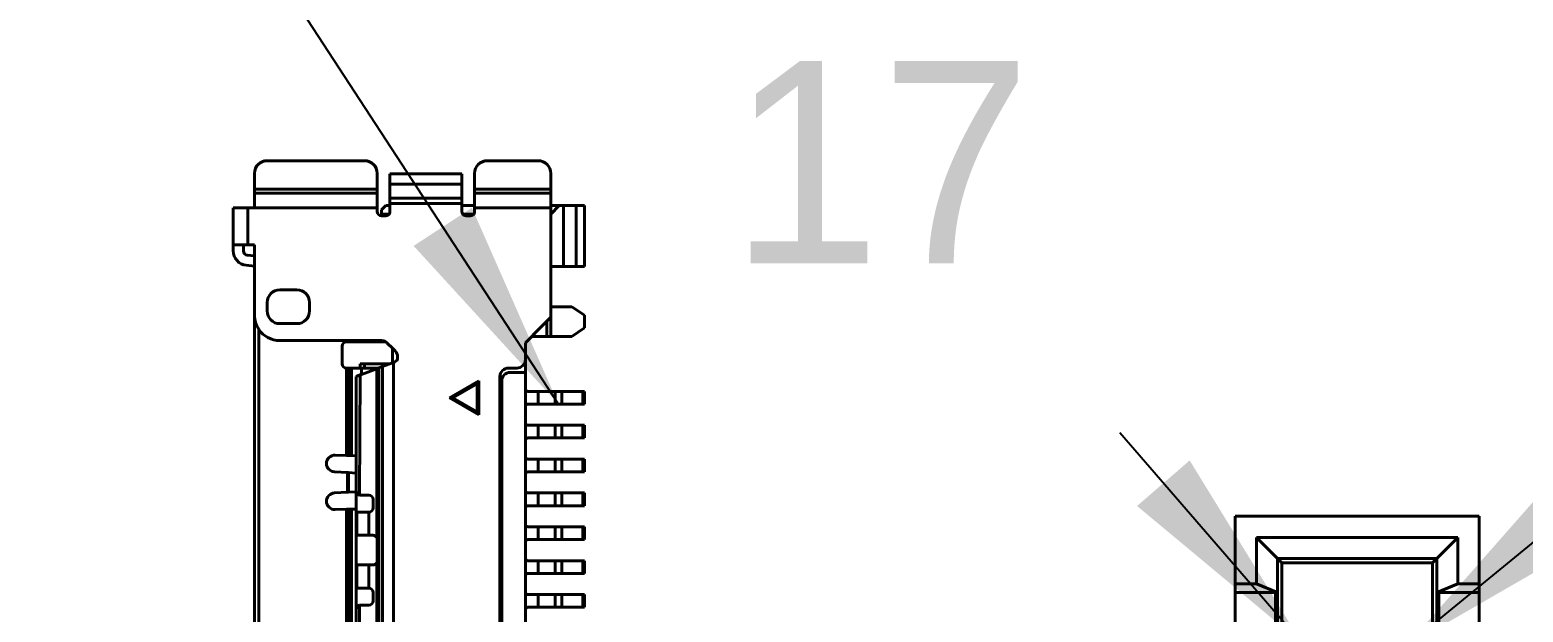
# Model space of a CAD drawing. Header units: millimetres. Extents: x 15 to 205, y 5 to 292.
# Drawn here: x 68.94 to 86.58, y 132.04 to 138.91 of the extents above; entities that cross this region are included whole.
import ezdxf

# ---------------------------------------------------------------- set-up
doc = ezdxf.new("R2010")
doc.units = ezdxf.units.MM
doc.layers.add('Annotations', color=7, linetype='Continuous')
doc.layers.add('Geometries', color=7, linetype='Continuous')
doc.dimstyles.new('ISO-25', dxfattribs={"dimtxt": 2.5, "dimasz": 2.5, "dimexe": 1.25, "dimexo": 0.625, "dimtad": 1, "dimtxsty": 'Standard', "dimcen": 2.5, "dimadec": 0, "dimazin": 0, "dimtfac": 1, "dimtmove": 0, "dimatfit": 3, "dimfxl": 1, "dimarcsym": 0})

msp = doc.modelspace()

# ---------------------------------------------------------------- linework, layer by layer
at = {"layer": 'Geometries', "linetype": 'Continuous', "lineweight": 40}
for p, q in [((72.893, 137.368), (71.743, 137.368)), ((74.343, 137.368), (74.943, 137.368)), ((71.593, 137.033), (71.593, 137.218)), ((73.043, 137.218), (73.043, 137.033)), ((73.193, 137.213), (73.193, 137.09)), ((74.043, 137.213), (73.193, 137.213)), ((73.193, 137.09), (73.193, 136.924)), ((74.043, 137.09), (73.193, 137.09)), ((74.043, 137.09), (74.043, 137.213)), ((74.043, 136.924), (74.043, 137.09)), ((74.193, 137.218), (74.193, 137.033)), ((75.093, 137.218), (75.093, 137.033)), ((71.593, 137.033), (71.593, 136.983)), ((73.043, 137.033), (71.593, 137.033)), ((71.593, 136.813), (71.593, 136.983)), ((71.593, 136.983), (73.043, 136.983)), ((73.043, 136.983), (73.043, 137.033)), ((73.043, 136.983), (73.043, 136.813)), ((73.193, 136.924), (73.193, 136.863)), ((73.193, 136.924), (74.043, 136.924)), ((74.043, 136.924), (74.043, 136.863)), ((74.193, 137.033), (74.193, 136.983)), ((75.093, 137.033), (74.193, 137.033)), ((74.193, 136.983), (74.193, 136.838)), ((74.193, 136.983), (75.093, 136.983)), ((75.093, 137.033), (75.093, 136.983)), ((75.093, 136.983), (75.093, 136.838)), ((71.513, 136.813), (71.343, 136.813)), ((71.343, 136.373), (71.343, 136.813)), ((71.593, 136.813), (71.513, 136.813)), ((71.513, 136.813), (71.513, 136.373)), ((73.043, 136.813), (71.593, 136.813)), ((73.043, 136.768), (73.043, 136.813)), ((73.093, 136.788), (73.143, 136.838)), ((73.093, 136.738), (73.093, 136.788)), ((73.183, 136.738), (73.093, 136.738)), ((73.093, 136.738), (73.093, 136.718)), ((73.143, 136.718), (73.093, 136.718)), ((73.143, 136.838), (73.193, 136.838)), ((73.193, 136.863), (73.193, 136.838)), ((74.043, 136.863), (73.193, 136.863)), ((73.193, 136.838), (73.193, 136.768)), ((74.043, 136.838), (74.043, 136.863)), ((74.043, 136.838), (74.193, 136.838)), ((74.043, 136.768), (74.043, 136.838)), ((74.053, 136.738), (74.183, 136.738)), ((74.143, 136.718), (74.093, 136.718)), ((74.193, 136.838), (74.193, 136.813)), ((74.193, 136.813), (74.193, 136.768)), ((75.093, 136.813), (74.193, 136.813)), ((75.093, 136.838), (75.093, 136.813)), ((75.093, 136.738), (75.193, 136.838)), ((75.093, 136.838), (75.193, 136.838)), ((75.093, 136.738), (75.093, 136.813)), ((75.093, 136.118), (75.093, 136.738)), ((75.193, 136.838), (75.243, 136.838)), ((75.243, 136.838), (75.243, 136.118)), ((75.243, 136.838), (75.393, 136.838)), ((75.393, 136.838), (75.493, 136.838)), ((75.393, 136.118), (75.393, 136.838)), ((75.493, 136.838), (75.493, 136.118)), ((71.463, 136.373), (71.343, 136.373)), ((71.343, 136.302), (71.343, 136.373)), ((71.513, 136.373), (71.463, 136.373)), ((71.463, 136.373), (71.463, 136.302)), ((71.593, 136.373), (71.513, 136.373)), ((71.593, 136.373), (71.593, 136.244)), ((71.508, 136.252), (71.593, 136.244)), ((71.593, 136.244), (71.593, 136.123)), ((71.593, 136.123), (71.496, 136.133)), ((71.593, 136.123), (71.593, 135.543)), ((75.243, 136.118), (75.093, 136.118)), ((75.093, 135.643), (75.093, 136.118)), ((75.393, 136.118), (75.243, 136.118)), ((75.493, 136.118), (75.393, 136.118)), ((71.893, 135.843), (72.093, 135.843)), ((71.743, 135.593), (71.743, 135.693)), ((72.243, 135.693), (72.243, 135.593)), ((71.593, 135.543), (71.593, 121.993)), ((74.897, 135.322), (75.048, 135.473)), ((75.048, 135.473), (75.093, 135.518)), ((75.048, 135.473), (75.048, 135.293)), ((75.343, 135.643), (75.093, 135.643)), ((75.093, 135.518), (75.093, 135.643)), ((75.093, 135.293), (75.093, 135.518)), ((75.493, 135.543), (75.343, 135.643)), ((75.493, 135.393), (75.493, 135.543)), ((71.643, 135.377), (71.643, 122.159)), ((72.093, 135.443), (71.893, 135.443)), ((74.868, 135.293), (74.897, 135.322)), ((74.897, 135.293), (74.897, 135.322)), ((75.343, 135.293), (75.493, 135.393)), ((71.893, 135.243), (73.092, 135.243)), ((72.628, 135.178), (72.628, 134.968)), ((73.144, 135.228), (72.678, 135.228)), ((73.162, 135.214), (73.223, 135.153)), ((73.223, 135.153), (73.223, 134.98)), ((73.223, 135.153), (73.254, 135.122)), ((74.793, 135.218), (74.868, 135.293)), ((74.793, 135.218), (74.793, 135.018)), ((74.868, 135.293), (74.897, 135.293)), ((75.048, 135.293), (74.897, 135.293)), ((75.048, 135.293), (75.093, 135.293)), ((75.093, 135.293), (75.343, 135.293)), ((72.893, 134.968), (72.843, 134.968)), ((72.843, 134.918), (72.843, 134.968)), ((73.19, 134.968), (72.893, 134.968)), ((72.893, 134.918), (72.893, 134.968)), ((73.19, 134.968), (73.107, 134.936)), ((73.223, 134.98), (73.19, 134.968)), ((73.236, 134.985), (73.223, 134.98)), ((73.251, 134.991), (73.236, 134.985)), ((73.236, 134.985), (73.236, 122.551)), ((73.283, 135.052), (73.283, 135.038)), ((74.793, 135.018), (74.793, 134.868)), ((72.678, 134.918), (72.702, 134.918)), ((72.678, 134.918), (72.678, 133.886)), ((72.702, 134.918), (72.738, 134.918)), ((72.702, 133.885), (72.702, 134.918)), ((72.738, 134.918), (72.843, 134.918)), ((72.738, 134.918), (72.738, 133.884)), ((72.843, 134.837), (72.793, 134.818)), ((72.793, 134.818), (72.793, 134.788)), ((72.793, 133.883), (72.793, 134.788)), ((72.832, 133.42), (72.843, 134.837)), ((72.843, 134.918), (72.858, 134.918)), ((72.843, 134.837), (72.858, 134.843)), ((72.858, 134.918), (72.893, 134.918)), ((72.858, 134.918), (72.858, 134.843)), ((72.858, 134.843), (73.04, 134.911)), ((72.893, 134.918), (73.058, 134.918)), ((73.04, 134.911), (73.044, 134.913)), ((73.04, 134.911), (73.04, 132.909)), ((73.058, 134.918), (73.044, 134.913)), ((73.063, 134.92), (73.058, 134.918)), ((73.063, 134.92), (73.107, 134.936)), ((73.063, 122.616), (73.063, 134.92)), ((73.107, 122.599), (73.107, 134.936)), ((73.897, 134.568), (74.243, 134.768)), ((74.243, 134.768), (74.223, 134.733)), ((74.243, 134.768), (74.243, 134.368)), ((74.493, 131.268), (74.493, 134.818)), ((74.513, 131.218), (74.513, 134.768)), ((74.593, 134.918), (74.693, 134.918)), ((74.613, 134.868), (74.793, 134.868)), ((74.793, 134.868), (74.793, 134.673)), ((73.937, 134.568), (74.223, 134.733)), ((74.223, 134.733), (74.223, 134.403)), ((74.793, 134.673), (74.793, 134.463)), ((74.823, 134.643), (74.943, 134.643)), ((74.943, 134.643), (74.943, 134.493)), ((74.943, 134.643), (75.143, 134.643)), ((75.143, 134.643), (75.223, 134.643)), ((75.143, 134.643), (75.143, 134.493)), ((75.223, 134.643), (75.473, 134.643)), ((75.223, 134.493), (75.223, 134.643)), ((75.473, 134.643), (75.493, 134.643)), ((75.473, 134.643), (75.473, 134.493)), ((75.493, 134.643), (75.493, 134.493)), ((73.937, 134.568), (73.897, 134.568)), ((74.243, 134.368), (73.897, 134.568)), ((74.223, 134.403), (73.937, 134.568)), ((74.793, 134.463), (74.793, 134.273)), ((74.943, 134.493), (74.823, 134.493)), ((75.143, 134.493), (74.943, 134.493)), ((75.223, 134.493), (75.143, 134.493)), ((75.473, 134.493), (75.223, 134.493)), ((75.493, 134.493), (75.473, 134.493)), ((74.243, 134.368), (74.223, 134.403)), ((74.243, 134.368), (74.243, 134.368)), ((74.793, 134.273), (74.793, 134.063)), ((74.823, 134.243), (74.943, 134.243)), ((74.943, 134.243), (75.143, 134.243)), ((74.943, 134.243), (74.943, 134.093)), ((75.143, 134.243), (75.223, 134.243)), ((75.143, 134.243), (75.143, 134.093)), ((75.223, 134.243), (75.473, 134.243)), ((75.223, 134.093), (75.223, 134.243)), ((75.473, 134.243), (75.493, 134.243)), ((75.473, 134.243), (75.473, 134.093)), ((75.493, 134.243), (75.493, 134.093)), ((74.793, 134.063), (74.793, 133.873)), ((74.943, 134.093), (74.823, 134.093)), ((75.143, 134.093), (74.943, 134.093)), ((75.223, 134.093), (75.143, 134.093)), ((75.473, 134.093), (75.223, 134.093)), ((75.493, 134.093), (75.473, 134.093)), ((72.678, 133.886), (72.546, 133.89)), ((72.702, 133.885), (72.678, 133.886)), ((72.738, 133.884), (72.702, 133.885)), ((72.793, 133.883), (72.738, 133.884)), ((72.793, 133.883), (72.793, 133.678)), ((74.793, 133.873), (74.793, 133.663)), ((74.823, 133.843), (74.943, 133.843)), ((74.943, 133.843), (74.943, 133.693)), ((74.943, 133.843), (75.143, 133.843)), ((75.143, 133.843), (75.143, 133.693)), ((75.143, 133.843), (75.223, 133.843)), ((75.223, 133.843), (75.473, 133.843)), ((75.223, 133.693), (75.223, 133.843)), ((75.473, 133.843), (75.493, 133.843)), ((75.473, 133.843), (75.473, 133.693)), ((75.493, 133.843), (75.493, 133.693)), ((72.537, 133.693), (72.693, 133.684)), ((72.693, 133.684), (72.693, 133.452)), ((72.693, 133.684), (72.704, 133.683)), ((72.704, 133.683), (72.793, 133.678)), ((72.704, 133.453), (72.704, 133.683)), ((72.793, 133.678), (72.793, 133.468)), ((74.793, 133.663), (74.793, 133.473)), ((74.943, 133.693), (74.823, 133.693)), ((75.143, 133.693), (74.943, 133.693)), ((75.223, 133.693), (75.143, 133.693)), ((75.473, 133.693), (75.223, 133.693)), ((75.493, 133.693), (75.473, 133.693)), ((72.693, 133.452), (72.537, 133.443)), ((72.704, 133.453), (72.693, 133.452)), ((72.793, 133.458), (72.704, 133.453)), ((72.793, 133.468), (72.793, 133.458)), ((72.793, 133.458), (72.793, 133.253)), ((72.943, 133.418), (72.833, 133.418)), ((72.993, 133.268), (72.993, 133.368)), ((74.793, 133.473), (74.793, 133.263)), ((74.823, 133.443), (74.943, 133.443)), ((74.943, 133.443), (75.143, 133.443)), ((74.943, 133.443), (74.943, 133.293)), ((75.143, 133.443), (75.223, 133.443)), ((75.143, 133.443), (75.143, 133.293)), ((75.223, 133.443), (75.473, 133.443)), ((75.223, 133.293), (75.223, 133.443)), ((75.473, 133.443), (75.493, 133.443)), ((75.473, 133.443), (75.473, 133.293)), ((75.493, 133.443), (75.493, 133.293)), ((72.546, 133.246), (72.678, 133.25)), ((72.702, 133.251), (72.678, 133.25)), ((72.678, 133.25), (72.678, 131.486)), ((72.702, 133.251), (72.738, 133.252)), ((72.702, 131.485), (72.702, 133.251)), ((72.738, 133.252), (72.793, 133.253)), ((72.738, 131.484), (72.738, 133.252)), ((72.793, 133.253), (72.793, 132.068)), ((72.802, 132.943), (72.802, 133.218)), ((72.802, 133.218), (72.868, 133.218)), ((72.943, 133.218), (72.868, 133.218)), ((72.943, 133.218), (72.943, 132.943)), ((74.793, 133.263), (74.793, 133.073)), ((74.943, 133.293), (74.823, 133.293)), ((75.143, 133.293), (74.943, 133.293)), ((75.223, 133.293), (75.143, 133.293)), ((75.473, 133.293), (75.223, 133.293)), ((75.493, 133.293), (75.473, 133.293)), ((74.793, 133.073), (74.793, 132.863)), ((74.823, 133.043), (74.943, 133.043)), ((74.943, 133.043), (75.143, 133.043)), ((74.943, 133.043), (74.943, 132.893)), ((75.143, 133.043), (75.223, 133.043)), ((75.143, 133.043), (75.143, 132.893)), ((75.223, 133.043), (75.473, 133.043)), ((75.223, 132.893), (75.223, 133.043)), ((75.473, 133.043), (75.493, 133.043)), ((75.473, 133.043), (75.473, 132.893)), ((75.493, 133.043), (75.493, 132.893)), ((83.178, 133.168), (83.178, 132.368)), ((83.178, 133.168), (86.058, 133.168)), ((86.058, 132.368), (86.058, 133.168)), ((72.868, 132.943), (72.802, 132.943)), ((72.943, 132.943), (72.868, 132.943)), ((72.993, 132.943), (72.943, 132.943)), ((73.043, 132.643), (73.043, 132.893)), ((74.793, 132.863), (74.793, 132.673)), ((74.943, 132.893), (74.823, 132.893)), ((75.143, 132.893), (74.943, 132.893)), ((75.223, 132.893), (75.143, 132.893)), ((75.473, 132.893), (75.223, 132.893)), ((75.493, 132.893), (75.473, 132.893)), ((83.428, 132.918), (83.678, 132.668)), ((83.428, 132.918), (83.428, 132.368)), ((85.808, 132.918), (83.428, 132.918)), ((85.808, 132.918), (85.558, 132.668)), ((85.808, 132.918), (85.808, 132.368)), ((74.793, 132.673), (74.793, 132.463)), ((83.678, 132.668), (83.678, 132.268)), ((85.558, 132.668), (83.678, 132.668)), ((83.678, 132.668), (83.728, 132.618)), ((85.558, 132.668), (85.508, 132.618)), ((85.558, 132.268), (85.558, 132.668)), ((72.802, 132.318), (72.802, 132.593)), ((72.802, 132.593), (72.868, 132.593)), ((72.868, 132.593), (72.943, 132.593)), ((72.943, 132.593), (72.993, 132.593)), ((72.943, 132.318), (72.943, 132.593)), ((73.04, 132.627), (73.04, 128.909)), ((74.823, 132.643), (74.943, 132.643)), ((74.943, 132.493), (74.823, 132.493)), ((74.943, 132.643), (75.143, 132.643)), ((74.943, 132.643), (74.943, 132.493)), ((75.143, 132.493), (74.943, 132.493)), ((75.143, 132.643), (75.223, 132.643)), ((75.143, 132.643), (75.143, 132.493)), ((75.223, 132.493), (75.143, 132.493)), ((75.223, 132.643), (75.473, 132.643)), ((75.223, 132.493), (75.223, 132.643)), ((75.473, 132.493), (75.223, 132.493)), ((75.473, 132.643), (75.493, 132.643)), ((75.473, 132.643), (75.473, 132.493)), ((75.493, 132.493), (75.473, 132.493)), ((75.493, 132.643), (75.493, 132.493)), ((83.728, 132.618), (83.728, 124.318)), ((83.728, 132.618), (85.508, 132.618)), ((85.508, 132.618), (85.508, 124.318)), ((72.868, 132.318), (72.802, 132.318)), ((72.868, 132.318), (72.943, 132.318)), ((74.793, 132.463), (74.793, 132.273)), ((83.178, 132.368), (83.428, 132.368)), ((83.178, 132.268), (83.178, 132.368)), ((83.428, 132.368), (83.678, 132.268)), ((85.808, 132.368), (85.558, 132.268)), ((85.808, 132.368), (86.058, 132.368)), ((86.058, 132.368), (86.058, 132.268)), ((72.993, 132.168), (72.993, 132.268)), ((74.793, 132.273), (74.793, 132.063)), ((74.823, 132.243), (74.943, 132.243)), ((74.943, 132.243), (75.143, 132.243)), ((74.943, 132.243), (74.943, 132.093)), ((75.143, 132.243), (75.223, 132.243)), ((75.143, 132.243), (75.143, 132.093)), ((75.223, 132.243), (75.473, 132.243)), ((75.223, 132.093), (75.223, 132.243)), ((75.473, 132.243), (75.493, 132.243)), ((75.473, 132.243), (75.473, 132.093)), ((75.493, 132.243), (75.493, 132.093)), ((83.653, 132.268), (83.178, 132.268)), ((83.178, 124.668), (83.178, 132.268)), ((83.653, 132.268), (83.653, 124.668)), ((83.678, 132.268), (83.653, 132.268)), ((83.678, 132.268), (83.678, 124.668)), ((85.558, 132.268), (85.558, 124.668)), ((85.583, 132.268), (85.558, 132.268)), ((85.583, 132.268), (86.058, 132.268)), ((85.583, 124.668), (85.583, 132.268)), ((86.058, 132.268), (86.058, 124.668)), ((72.793, 132.068), (72.793, 131.483)), ((72.833, 132.118), (72.943, 132.118)), ((72.834, 132.116), (72.834, 129.42)), ((74.793, 132.063), (74.793, 131.873)), ((74.943, 132.093), (74.823, 132.093)), ((75.143, 132.093), (74.943, 132.093)), ((75.223, 132.093), (75.143, 132.093)), ((75.473, 132.093), (75.223, 132.093)), ((75.493, 132.093), (75.473, 132.093))]:
    msp.add_line(p, q, dxfattribs=at)
at = {"layer": 'Geometries', "linetype": 'Continuous', "lineweight": 40, "flags": 128}
for points in [[(73.043, 132.893), (73.043, 132.897), (73.042, 132.901), (73.042, 132.905), (73.04, 132.909)], [(73.04, 132.627), (73.042, 132.631), (73.042, 132.635), (73.043, 132.639), (73.043, 132.643)]]:
    msp.add_lwpolyline(points, dxfattribs=at)
at = {"layer": 'Geometries', "linetype": 'Continuous', "lineweight": 40}
for centre, radius, start, end in [((71.743, 137.218), 0.15, 90, 180), ((72.893, 137.218), 0.15, 0, 90), ((74.343, 137.218), 0.15, 90, 180), ((74.943, 137.218), 0.15, 0, 90), ((73.093, 136.768), 0.05, 180, 270), ((73.143, 136.768), 0.05, 270, 323.1301), ((73.143, 136.768), 0.05, 323.1301, 0), ((74.093, 136.768), 0.05, 180, 216.8699), ((74.093, 136.768), 0.05, 216.8699, 270), ((74.143, 136.768), 0.05, 270, 323.1301), ((74.143, 136.768), 0.05, 323.1301, 0), ((71.513, 136.302), 0.17, 180, 264.2813), ((71.513, 136.302), 0.05, 180, 264.2813), ((71.893, 135.693), 0.15, 90, 180), ((72.093, 135.693), 0.15, 0, 90), ((71.893, 135.543), 0.3, 180, 213.5573), ((71.893, 135.593), 0.15, 180, 270), ((72.093, 135.593), 0.15, 270, 0), ((71.893, 135.543), 0.3, 213.5573, 270), ((72.678, 135.178), 0.05, 90, 180), ((73.092, 135.143), 0.1, 58.2117, 90), ((73.092, 135.143), 0.1, 45, 58.2117), ((73.183, 135.052), 0.1, 0, 45), ((72.678, 134.968), 0.05, 180, 270), ((73.233, 135.038), 0.05, 290.6841, 0), ((74.693, 135.018), 0.1, 270, 0), ((74.593, 134.818), 0.1, 90, 180), ((74.613, 134.768), 0.1, 90, 180), ((74.823, 134.673), 0.03, 180, 270), ((74.823, 134.463), 0.03, 90, 180), ((74.823, 134.273), 0.03, 180, 270), ((74.823, 134.063), 0.03, 90, 180), ((72.543, 133.79), 0.1, 88.3293, 180), ((72.543, 133.793), 0.1, 181.6957, 266.5182), ((74.823, 133.873), 0.03, 180, 270), ((74.823, 133.663), 0.03, 90, 180), ((72.543, 133.343), 0.1, 93.4818, 178.3043), ((72.843, 133.468), 0.05, 180, 259.2635), ((72.943, 133.368), 0.05, 0, 90), ((74.823, 133.473), 0.03, 180, 270), ((72.543, 133.346), 0.1, 180, 271.6707), ((72.943, 133.268), 0.05, 270, 0), ((74.823, 133.263), 0.03, 90, 180), ((74.823, 133.073), 0.03, 180, 270), ((72.993, 132.893), 0.05, 18.62, 90), ((74.823, 132.863), 0.03, 90, 180), ((74.823, 132.673), 0.03, 180, 270), ((72.993, 132.643), 0.05, 270, 341.38), ((74.823, 132.463), 0.03, 90, 180), ((72.943, 132.268), 0.05, 0, 90), ((72.943, 132.168), 0.05, 270, 0), ((74.823, 132.273), 0.03, 180, 270), ((72.843, 132.068), 0.05, 100.7365, 180), ((74.823, 132.063), 0.03, 90, 180)]:
    msp.add_arc(centre, radius, start, end, dxfattribs=at)

# ---------------------------------------------------------------- texts
at = {"layer": 'Annotations', "linetype": 'Continuous', "lineweight": 15, "insert": (77.21, 137.351), "char_height": 1.79438, "width": 84.66672, "attachment_point": 4}
msp.add_mtext('{\\fSF-Mono-Regular-Extended.ttf|b0|i0|c0|p0;\\H1.333333x;17}', dxfattribs=at)

# ---------------------------------------------------------------- leaders
at = {"layer": 'Annotations', "linetype": 'Continuous', "lineweight": 15}
for points in [[(75.183, 134.493), (61.126, 156.031)], [(85.192, 131.628), (89.38, 135.058)], [(83.965, 131.668), (81.813, 134.155)]]:
    msp.add_leader(points, dimstyle='ISO-25', dxfattribs=at)

doc.saveas('drawing.dxf')
